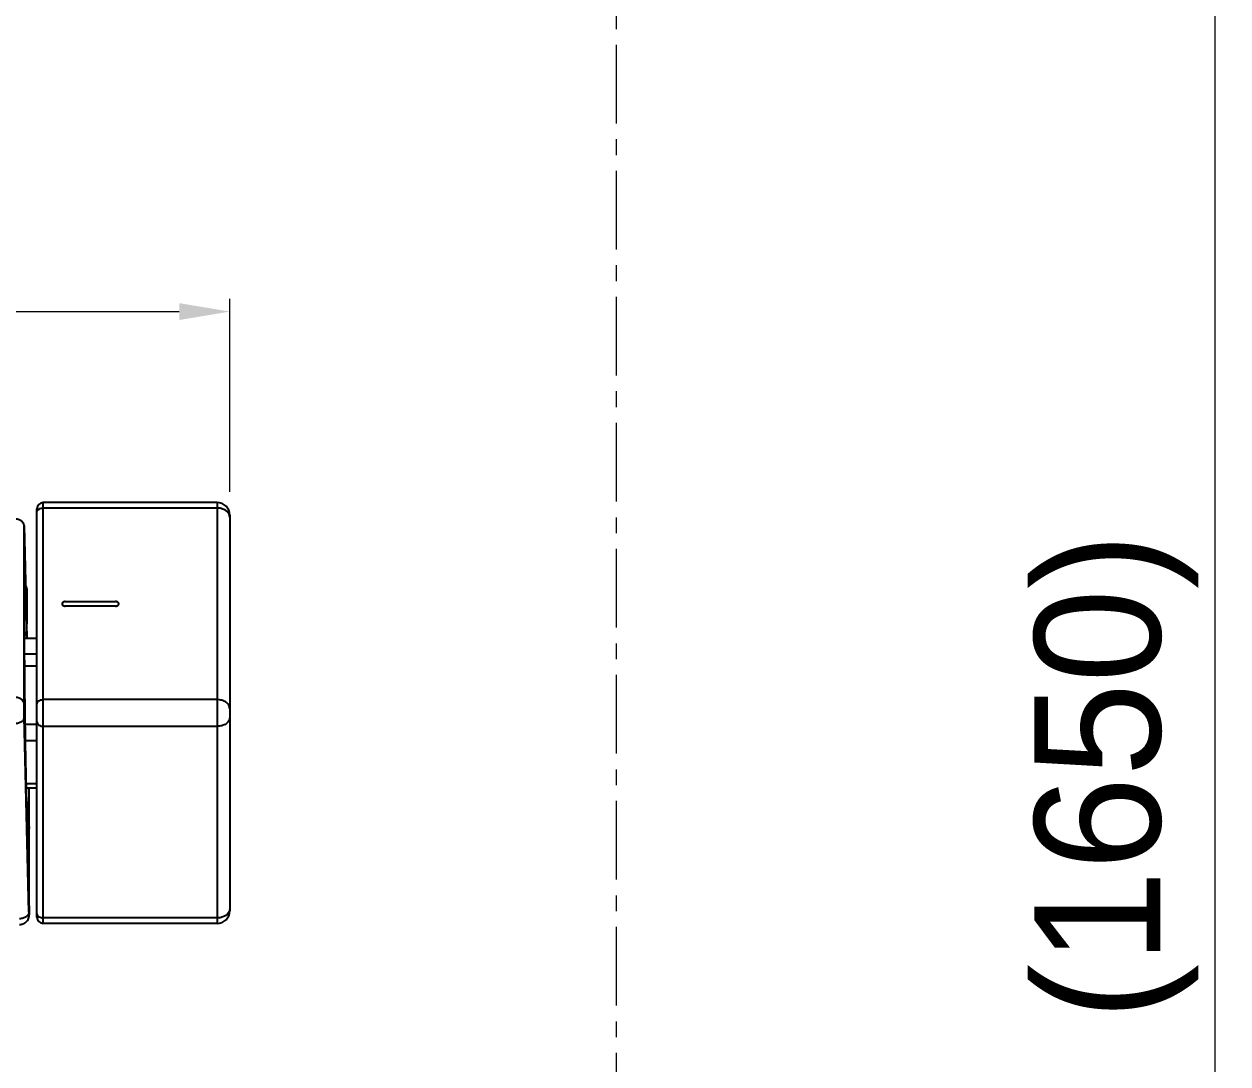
# Model space of a CAD drawing. Extents: x 300 to 2828, y 64 to 1916.
# Drawn here: x 1701.6 to 1892.7, y 588.8 to 753.8 of the extents above; entities that cross this region are included whole.
import ezdxf

# ---------------------------------------------------------------- set-up
doc = ezdxf.new("R2010")
doc.units = 0
doc.header["$LTSCALE"] = 10
doc.header["$MEASUREMENT"] = 0
doc.header["$PDMODE"] = 3
doc.header["$PDSIZE"] = -10
doc.linetypes.add('CENTER', pattern=[2, 1.25, -0.25, 0.25, -0.25])
doc.layers.get('0').update_dxf_attribs({"linetype": 'CONTINUOUS'})
doc.layers.get('DEFPOINTS').update_dxf_attribs({"linetype": 'CONTINUOUS'})
for name, color, linetype in [('1', 7, 'CONTINUOUS'), ('DEF_LAYER_ASSEM_MEMBER', 7, 'CONTINUOUS'), ('DEF_LAYER_CURVE', 7, 'CONTINUOUS')]:
    doc.layers.add(name, color=color, linetype=linetype)
doc.styles.add('Daelim Dimension', font='')
doc.styles.get('Daelim Dimension').set_extended_font_data('나눔고딕')
doc.dimstyles.new('DEFAULT', dxfattribs={"dimscale": 2, "dimtxt": 2, "dimasz": 2, "dimexe": 0, "dimexo": 2, "dimgap": 1, "dimtad": 1, "dimdec": 1, "dimzin": 9, "dimdsep": 46, "dimtxsty": 'Daelim Dimension', "dimcen": 0.5, "dimclrd": 252, "dimclre": 252, "dimclrt": 3, "dimadec": 1, "dimazin": 0, "dimtfac": 1, "dimtdec": 1, "dimtix": 1, "dimtmove": 0, "dimatfit": 3, "dimfxl": 1, "dimtolj": 1, "dimtzin": 1, "dimlwd": 9, "dimlwe": 9, "dimarcsym": 0})

# ---------------------------------------------------------------- blocks, each defined once
blk = doc.blocks.new('*D3')
at = {"color": 5, "lineweight": 9, "ltscale": 0.5, "transparency": 16777216}
for p, q in [((1829.762932224709, 892.6292567277183), (1892.682851762153, 892.6292567277183)), ((1890.682851762153, 384.1407983800223), (1890.682851762153, 884.6292567277183)), ((1821.589732346193, 376.1407983800223), (1892.682851762153, 376.1407983800223))]:
    blk.add_line(p, q, dxfattribs=at)
at = {"color": 5, "ltscale": 0.5, "transparency": 16777216}
for points in [[(1889.34951842882, 884.6292567277183), (1892.016185095486, 884.6292567277183), (1890.682851762153, 892.6292567277183)], [(1889.34951842882, 384.1407983800223), (1892.016185095486, 384.1407983800223), (1890.682851762153, 376.1407983800223)]]:
    blk.add_solid(points, dxfattribs=at)
at = {"layer": 'DEFPOINTS', "color": 0, "ltscale": 0.5, "transparency": 16777216}
for p in [(1825.762932224709, 892.6292567277183), (1890.682851762153, 892.6292567277183), (1817.589732346193, 376.1407983800223)]:
    blk.add_point(p, dxfattribs=at)
at = {"color": 7, "ltscale": 0.5, "transparency": 16777216, "insert": (1874.977558486044, 634.3850275538703), "char_height": 20, "attachment_point": 5, "rotation": 90, "style": 'Daelim Dimension'}
blk.add_mtext('\\A1;(1650)', dxfattribs=at)
blk = doc.blocks.new('*D5')
at = {"color": 5, "lineweight": 9, "ltscale": 0.5, "transparency": 16777216}
for p, q in [((1370.670260730747, 679.575548913368), (1370.670260730747, 710.1717796433732)), ((1734.270260730746, 679.575548913368), (1734.270260730746, 710.1717796433732)), ((1378.670260730747, 708.1717796433732), (1726.270260730746, 708.1717796433732))]:
    blk.add_line(p, q, dxfattribs=at)
at = {"color": 5, "ltscale": 0.5, "transparency": 16777216}
for points in [[(1378.670260730747, 709.5051129767065), (1378.670260730747, 706.8384463100398), (1370.670260730747, 708.1717796433732)], [(1726.270260730746, 709.5051129767065), (1726.270260730746, 706.8384463100398), (1734.270260730746, 708.1717796433732)]]:
    blk.add_solid(points, dxfattribs=at)
at = {"layer": 'DEFPOINTS', "color": 0, "ltscale": 0.5, "transparency": 16777216}
for p in [(1734.270260730746, 708.1717796433732), (1370.670260730747, 675.575548913368), (1734.270260730746, 675.575548913368)]:
    blk.add_point(p, dxfattribs=at)
at = {"color": 7, "ltscale": 0.5, "transparency": 16777216, "insert": (1552.470260730747, 721.0730671970213), "char_height": 20, "attachment_point": 5, "style": 'Daelim Dimension'}
blk.add_mtext('\\A1;364', dxfattribs=at)

msp = doc.modelspace()

# ---------------------------------------------------------------- linework, layer by layer
at = {"layer": '1', "color": 1, "linetype": 'CENTER', "lineweight": 5}
msp.add_line((1795.64140767851, 498.0152286394678), (1795.64140767851, 923.1685760555683), dxfattribs=at)
at = {"layer": 'DEF_LAYER_ASSEM_MEMBER', "color": 7, "linetype": 'Continuous'}
for p, q in [((1703.670260730747, 612.057258950168), (1703.670260730747, 676.8684421322678)), ((1732.270260730746, 677.8684421322678), (1704.670260730747, 677.8684421322678)), ((1734.270260730746, 675.868442131868), (1734.270260730746, 613.0572589504682)), ((1701.636125361747, 674.2084260338679), (1702.079901523847, 656.3292871656681)), ((1702.133991678147, 656.3292871656681), (1701.640924280546, 674.0202849760681)), ((1702.070260730746, 664.2254735799679), (1702.070260730746, 658.6159927286681)), ((1701.716269964947, 656.3292871656681), (1703.670260730747, 656.3292871656681)), ((1701.724752209646, 653.8467820950682), (1703.670260730747, 653.8467820950682)), ((1701.735888589047, 651.9422775642679), (1703.670260730747, 651.9422775642679)), ((1701.803402116246, 644.8476419914678), (1701.791027670346, 645.9118960665683)), ((1701.831149095746, 642.6774425104682), (1703.670260730747, 642.6774425104682)), ((1701.868594991246, 640.0758409396681), (1703.670260730747, 640.0758409396681)), ((1701.991740290446, 633.2935109565678), (1703.670260730747, 633.2935109565678)), ((1702.007075314846, 632.5964139166681), (1703.670260730747, 632.5964139166681)), ((1702.470260730747, 614.935938608568), (1702.470260730747, 632.5964139166681)), ((1702.059754636346, 630.430679545168), (1702.345764068647, 619.6280893835683)), ((1702.345763348246, 619.6281162031682), (1702.345772211846, 619.6277803435678)), ((1702.346064391146, 619.6124810540678), (1702.345765903646, 619.6278750601678)), ((1702.346066510946, 619.6125444681679), (1702.407439554546, 614.667271279568)), ((1702.407422266546, 614.668354696068), (1702.407274773747, 614.671242826968)), ((1702.407422880846, 614.668221270068), (1702.443400496947, 613.1934310405682)), ((1702.443702900846, 613.169273130768), (1702.443394917746, 613.1934510906681)), ((1702.443702900846, 613.169273130768), (1702.443703189146, 612.833950009468)), ((1732.270260730746, 611.057258950168), (1704.670260730747, 611.057258950168))]:
    msp.add_line(p, q, dxfattribs=at)
at = {"layer": 'DEF_LAYER_ASSEM_MEMBER', "color": 9, "linetype": 'Continuous'}
for p, q in [((1704.670260730747, 611.057258950168), (1704.670260730747, 677.8684421322678)), ((1732.270260730746, 676.9897624757682), (1704.670260730747, 676.9897624757682)), ((1732.270260730746, 677.8684421322678), (1732.270260730746, 611.057258950168)), ((1701.636193958146, 662.4901552153678), (1701.636125361747, 674.2084260338679)), ((1701.636125274946, 645.910156621268), (1701.636193958146, 662.4901552153678)), ((1702.065451313346, 656.3292871656681), (1702.039798743547, 657.3627799755682)), ((1732.270260730746, 646.5841708847684), (1704.670260730747, 646.5841708847684)), ((1702.416685028546, 612.8712840400681), (1701.661994054647, 643.8074881729681)), ((1732.270260730746, 642.3415301976684), (1704.670260730747, 642.3415301976684)), ((1702.059544814046, 630.4288769025679), (1702.054754223247, 630.6115741462681)), ((1702.060056636147, 630.409526821868), (1702.059544814046, 630.4288769025679)), ((1702.060056967046, 630.409301330068), (1702.059765888047, 630.430256142668)), ((1702.470260730747, 625.6265955525678), (1702.186947617246, 625.6265955525678)), ((1702.345985279446, 619.609776688068), (1702.345764068647, 619.6280893835683)), ((1702.345772211846, 619.6277803435678), (1702.346066510946, 619.6125444681679)), ((1702.346065872046, 619.612593979668), (1702.345985323846, 619.6097766885678)), ((1702.404105273347, 614.9359386066681), (1702.470260730747, 614.9359386066681)), ((1702.407274773847, 614.671242826968), (1702.407422880846, 614.668221270068)), ((1702.443400496947, 613.1934310405682), (1702.443472213946, 613.1874416902683)), ((1702.443702900846, 613.169273130768), (1702.443472213946, 613.1874416902683)), ((1702.443472213746, 612.852562811268), (1702.443703187746, 612.8339954032681)), ((1732.270260730746, 611.9359386066681), (1704.670260730747, 611.9359386066681))]:
    msp.add_line(p, q, dxfattribs=at)
at = {"layer": 'DEF_LAYER_ASSEM_MEMBER', "color": 7, "linetype": 'Continuous'}
for points in [[(1701.791027670346, 645.9118960665683), (1701.777166348047, 647.1820075237683), (1701.769609538547, 647.9245070234683), (1701.762622593946, 648.6481719667681), (1701.756189928247, 649.3525514975681), (1701.750296021947, 650.0372937238681), (1701.744924492946, 650.702154379168), (1701.740058777147, 651.3469754863681), (1701.735682707147, 651.9716675925683), (1701.731779739147, 652.5762199124683), (1701.728333661147, 653.1606649284681), (1701.725328765346, 653.7250772540683), (1701.722749214146, 654.2695933646683), (1701.720579758546, 654.7943832911678), (1701.718805527546, 655.2996533842679), (1701.717411939146, 655.785643576568), (1701.716385179646, 656.2526076055683), (1701.715711712347, 656.7008246646683), (1701.715378613146, 657.1305788935679), (1701.715373656346, 657.542018257368), (1701.715684237146, 657.9351690291678), (1701.716297505747, 658.3100855222683), (1701.717200436246, 658.666859111368), (1701.718379416646, 659.0056360573681), (1701.719820667646, 659.326594793768), (1701.721510313746, 659.629944230368), (1701.723434041447, 659.9159387770678), (1701.725577406847, 660.1848577818682), (1701.727925900647, 660.4370029496681), (1701.730464589147, 660.6727101624683), (1701.733178003446, 660.8923113627679), (1701.736050219647, 661.0961408668682), (1701.739064764246, 661.284565343868), (1701.742204341047, 661.4579770846681), (1701.745450901547, 661.6167763773683), (1701.748785358947, 661.7613679236683), (1701.752188081846, 661.8922054166678), (1701.755638996247, 662.0097937724681), (1701.759115139747, 662.1145873354681), (1701.762588438647, 662.206966489668), (1701.766022251647, 662.2872157655684), (1701.769366016246, 662.3555112320682), (1701.772543408847, 662.4118375249682), (1701.775428598946, 662.455836499068), (1701.777799996846, 662.4866190680682), (1701.778102690646, 662.4901548989683)], [(1701.824009997147, 643.2095851076683), (1701.813384868147, 644.0362302820681), (1701.803402116246, 644.8476419914678)], [(1702.059762603546, 630.4303805685681), (1702.043495547946, 631.061410846768), (1702.023610514046, 631.877413037168), (1702.004281236946, 632.7179089398678), (1701.985556382846, 633.577338790768), (1701.967463917147, 634.4509802977682), (1701.950025398647, 635.3346220150679), (1701.933263582546, 636.224086213068), (1701.917191813647, 637.1158462980679), (1701.901816007546, 638.0068415213682), (1701.887136816047, 638.8944180611679), (1701.873151332346, 639.7763129381683), (1701.859852809547, 640.6505407131681), (1701.847234035246, 641.5152981067681), (1701.835289368747, 642.3688299355681), (1701.824009997147, 643.2095851076683)]]:
    msp.add_lwpolyline(points, dxfattribs=at)
for centre, radius, start, end in [((1704.670260730747, 676.8684421322678), 1, 90, 180), ((1732.270260730746, 675.8684421322678), 2, 0, 90), ((1701.570260730746, 664.2254735817678), 0.5, 0, 47.91663909988396), ((1700.978082545946, 614.9336601728683), 1.4918569379, 344.3178713271984, 345.5241641296976), ((1700.963292555447, 614.9368241694683), 1.5069684355, 345.5482512534113, 359.9663303176005), ((1728.758746123146, 613.487285208168), 26.3492626112, 181.3396004055952, 181.8760964519009), ((1673.264214116146, 612.8436396981679), 29.1792594403, 359.5440863167883, 0.01738025628747836), ((1682.979319241047, 612.7595223191684), 19.4642987368, 359.4323333147135, 359.7727548483857), ((1668.819902127746, 612.8255207416678), 33.6238676828, 359.7559884583811, 0.01442559430568499), ((1704.670260730747, 612.057258950168), 1, 180, 270), ((1732.270260730746, 613.057258950168), 2, 270, 0)]:
    msp.add_arc(centre, radius, start, end, dxfattribs=at)
at = {"layer": 'DEF_LAYER_ASSEM_MEMBER', "color": 9, "linetype": 'Continuous'}
for centre, radius, start, end in [((1733.173162320446, 675.5530692926682), 1.0997998707, 15.4400801554972, 24.69572753701102), ((1716.771298983047, 661.6837142451682), 15.019811963, 177.0693762517176, 177.8020882122935)]:
    msp.add_arc(centre, radius, start, end, dxfattribs=at)
for points, start_tangent, end_tangent in [([(1703.670260730747, 676.2826556945683), (1703.716823389946, 676.4957268268681), (1703.852160749346, 676.6892575573684)], (0, 1), (0.7050043041200396, 0.7092030253546715)), ([(1703.852160749346, 676.6892575573684), (1704.011839875246, 676.814847676168), (1704.670260730747, 676.9897624553678)], (0.7050043040319062, 0.7092030254422832), (1, 0)), ([(1734.172373763246, 676.0125649379679), (1733.445831235247, 676.7196717190682), (1732.888294719447, 676.9205459373679), (1732.270260730746, 676.9897624757682)], (-0.4171200581581925, 0.9088513943886021), (-1, 0)), ([(1701.636129297847, 674.2084260836682), (1701.514459173346, 674.6092285861678), (1701.187652995947, 674.9454468472682), (1700.704351455947, 675.1670827888684), (1700.136414484147, 675.2411418736683)], (-0.0248146620360747, 0.9996920688632253), (-0.9999560540009232, -0.009374970234777511)), ([(1734.270260730746, 675.575548913368), (1734.233269757946, 675.8458695255681)], (0, 1), (-0.2652549343678344, 0.9641783132769146)), ([(1702.054754223247, 630.6115741462681), (1701.885573748946, 638.9830591872678), (1701.760445003647, 648.8686969662681), (1701.726381708146, 653.4914431020679), (1701.715115900046, 657.4443068768678), (1701.727467203247, 660.439709888768), (1701.762536872846, 662.2597449076679)], (-0.02600929530757956, 0.9996617010557137), (0.03868811972882265, 0.9992513344458682)), ([(1701.771130330346, 662.4516281697679), (1701.781012668047, 662.6084438094681), (1701.786220049946, 662.668143570168), (1701.791600143146, 662.715318837968), (1701.797149374747, 662.749930272968), (1701.802864142247, 662.7719408058683), (1701.808740501446, 662.781339688468), (1701.814774288046, 662.7781331183678), (1701.820961334246, 662.762327574068), (1701.827297471946, 662.733929534068), (1701.833778530047, 662.6929457615679), (1701.840400142747, 662.6393999805678), (1701.854046340747, 662.4948243741683), (1701.868198554447, 662.3006179046679)], (0.05232905703818391, 0.9986298963026766), (0.06561363929141847, -0.9978451033797459)), ([(1701.868198554447, 662.3006179046679), (1701.950563692947, 660.4544947331678), (1702.039798743547, 657.3627799755682)], (0.06561363929881733, -0.9978451033792594), (0.02481144493591277, -0.999692148713889)), ([(1702.039798744146, 657.3629388946683), (1701.958968924246, 657.0184172317681), (1701.725252605746, 656.7091308332683)], (1.395747709257176e-07, -0.9999999999999903), (-0.734211517141545, -0.6789207966299977)), ([(1701.636173341446, 645.9102066085679), (1701.514535621747, 646.310355114068), (1701.187774260247, 646.6480874483682), (1700.704441200647, 646.873250221468), (1700.136356759447, 646.9522546970684)], (-0.02485445447117121, 0.9996910803307894), (-0.9999999999987821, -1.560765793034839e-06)), ([(1703.670260730747, 645.877064103568), (1703.746381198247, 646.1476621536681), (1703.963153949546, 646.377064103568), (1704.287577298347, 646.530345585968), (1704.670260730747, 646.5841708847684)], (0, 1), (1, 0)), ([(1734.270260730746, 645.1699573223682), (1734.117998761046, 645.7112161198684), (1733.684408593047, 646.1699108628682), (1733.035716266446, 646.4765054102681), (1732.270260730746, 646.5841709022679)], (0, 1), (-1, 0)), ([(1701.661992422146, 643.8078776730681), (1701.547833447547, 643.4076869204682), (1701.222811646846, 643.0656014942679), (1700.736304153647, 642.833561755468), (1700.162223527747, 642.7469578737682)], (7.938786201098368e-07, -0.999999999999685), (-0.9999203469726355, -0.01262139889728948)), ([(1703.670260730747, 643.0486369788682), (1703.746381195346, 642.7780389330683), (1703.963153947746, 642.5486369800683), (1704.287577302547, 642.395355494968), (1704.670260730747, 642.3415301772679)], (0, -1), (1, 0)), ([(1734.270260730746, 643.755743759968), (1734.117998756846, 643.2144849547681), (1733.684408591547, 642.7557902180679), (1733.035716273946, 642.449195671868), (1732.270260730746, 642.3415301976684)], (0, -1), (-1, 0)), ([(1702.160587867846, 627.012263337168), (1702.390720191047, 626.5897849087678), (1702.470260730747, 626.117023315468)], (0.6159077433298635, -0.7878182859684808), (0, -1)), ([(1734.270260730746, 613.3501521689682), (1734.214969526547, 613.020164826668), (1734.172374164047, 612.9131370165678)], (0, -1), (-0.4171193007542996, -0.9088517420009955)), ([(1702.416686219547, 612.8712352137682), (1702.302395986146, 612.4711424179682), (1701.977343730047, 612.1291642110682), (1701.490892343747, 611.8972071454682), (1700.916917401747, 611.8106348510682)], (-0.0004407957992699016, -0.999999902849527), (-0.9999203395049239, -0.01262199050697114)), ([(1703.670260730747, 612.6430453877683), (1703.716823371946, 612.4299742990679), (1703.852160673147, 612.2364436002681)], (0, -1), (0.7050042082478124, -0.7092031206592898)), ([(1703.852160673147, 612.2364436002681), (1704.011839798146, 612.1108534545683), (1704.670260730747, 611.9359386066681)], (0.7050042082345259, -0.7092031206724977), (1, 0)), ([(1734.172374164047, 612.9131370165678), (1733.445831752246, 612.2060296291684), (1732.888295019146, 612.0051552135683), (1732.270260730746, 611.9359386241681)], (-0.4171193007453394, -0.9088517420051079), (-1, 0))]:
    msp.add_spline(points, degree=3, dxfattribs=dict(at, start_tangent=start_tangent, end_tangent=end_tangent))
at = {"layer": 'DEF_LAYER_ASSEM_MEMBER', "color": 7, "linetype": 'Continuous'}
for points, start_tangent, end_tangent in [([(1701.661994054647, 643.8074881729681), (1701.652060886646, 644.2936273457681), (1701.636125274946, 645.910156621268)], (-0.02438980968280282, 0.999702524345936), (-1.685475707210796e-06, 0.9999999999985796)), ([(1700.935992387746, 610.8946240725681), (1701.629889699446, 611.0647257016681), (1702.166231171647, 611.5361321079681), (1702.422970526447, 612.1916131135681), (1702.442662662447, 612.566679961968)], (0.9999999996138069, -2.779183579806603e-05), (0.01005464624963565, 0.999949450766785)), ([(1702.442549790446, 612.6114570946684), (1702.435597457846, 612.413290039668), (1702.423607740146, 612.6246575347677)], (-0.009259102982570424, -0.9999571335872145), (-0.03320824081671032, 0.9994484542695834))]:
    msp.add_spline(points, degree=3, dxfattribs=dict(at, start_tangent=start_tangent, end_tangent=end_tangent))
at = {"layer": 'DEF_LAYER_CURVE', "color": 4, "linetype": 'Continuous'}
for p, q in [((1708.170260730747, 662.1405200708678), (1716.170260730747, 662.1405200708678)), ((1716.170260730747, 661.4334132896684), (1708.170260730747, 661.4334132896684))]:
    msp.add_line(p, q, dxfattribs=at)
for points, start_tangent, end_tangent in [([(1708.170260730747, 662.1405200708678), (1708.145981436847, 662.138836728468), (1708.121702142946, 662.1371533861679), (1708.097422849046, 662.1354700437678), (1708.085283202047, 662.134628372668), (1708.079213378547, 662.134207537068), (1708.073143555147, 662.1337867014681), (1708.067304929346, 662.1325402241682), (1708.061466303546, 662.1312937469684), (1708.049789051946, 662.1288007923681), (1708.026434548846, 662.1238148833681), (1708.003080045647, 662.1188289742681), (1707.991402794146, 662.1163360197679), (1707.985564168347, 662.115089542468), (1707.979725542546, 662.1138430651681), (1707.974340505847, 662.1118184241682), (1707.968955469246, 662.1097937831682), (1707.958185395947, 662.1057445011684), (1707.936645249346, 662.0976459370681), (1707.915105102746, 662.089547373068), (1707.904335029446, 662.0854980910681), (1707.898949992746, 662.0834734500681), (1707.893564956047, 662.0814488090682), (1707.888761355146, 662.078668675968), (1707.883957754146, 662.0758885429682), (1707.874350552147, 662.0703282768682), (1707.855136148146, 662.0592077446681), (1707.835921744146, 662.0480872124681), (1707.826314542147, 662.0425269463681), (1707.821510941146, 662.0397468132678), (1707.816707340146, 662.036966680268), (1707.812836162346, 662.0336341928678), (1707.808964984647, 662.030301705368), (1707.801222629146, 662.0236367305679), (1707.785737918146, 662.0103067807681), (1707.770253207047, 661.996976831068), (1707.762510851546, 661.9903118561679), (1707.758639673847, 661.9869793687681), (1707.756704084947, 661.9853131250679), (1707.754768496047, 661.9836468812682), (1707.753327468746, 661.9817465285678), (1707.751886441446, 661.9798461758683), (1707.749004386846, 661.9760454704683), (1707.743240277646, 661.968444059668), (1707.731712059147, 661.9532412379681), (1707.720183840647, 661.9380384162678), (1707.714419731447, 661.9304370054679), (1707.711537676747, 661.9266362999679), (1707.710096649447, 661.9247359472683), (1707.708655622146, 661.9228355945679), (1707.707764044746, 661.9207735167683), (1707.706872467247, 661.9187114388678), (1707.705089312346, 661.9145872831677), (1707.701523002447, 661.906338971768), (1707.694390382746, 661.8898423488681), (1707.687257763046, 661.8733457259682), (1707.683691453246, 661.865097414568), (1707.681908298346, 661.860973258868), (1707.681016720846, 661.8589111809679), (1707.680125143447, 661.8568491031683), (1707.679816880547, 661.854665277468), (1707.679508617647, 661.8524814516682), (1707.678892091847, 661.848113800268), (1707.677659040246, 661.8393784974678), (1707.675192937046, 661.8219078916682), (1707.672726833846, 661.8044372859681), (1707.671493782347, 661.7957019831683), (1707.670877256547, 661.7913343316682), (1707.670568993647, 661.7891505059679), (1707.670260730747, 661.786966680268), (1707.670558306446, 661.784820673568), (1707.670855882146, 661.782674666968), (1707.671451033546, 661.7783826535679), (1707.672641336346, 661.7697986268681), (1707.675021941847, 661.7526305735682), (1707.677402547446, 661.7354625201679), (1707.678592850246, 661.7268784934681), (1707.679188001647, 661.722586480168), (1707.679485577346, 661.720440473468), (1707.679783153046, 661.718294466868), (1707.680664545547, 661.7162302008683), (1707.681545938146, 661.7141659349682), (1707.683308723147, 661.7100374030679), (1707.686834293246, 661.7017803392682), (1707.693885433446, 661.6852662117681), (1707.700936573646, 661.6687520841679), (1707.704462143847, 661.6604950204683), (1707.706224928846, 661.656366488568), (1707.707106321347, 661.6543022225678), (1707.707987713946, 661.6522379566682), (1707.709419351346, 661.6503340586678), (1707.710850988646, 661.6484301607679), (1707.713714263446, 661.6446223647681), (1707.719440813047, 661.6370067729681), (1707.730893912146, 661.621775589168), (1707.742347011247, 661.606544405468), (1707.748073560846, 661.5989288135679), (1707.750936835546, 661.5951210176681), (1707.752368472946, 661.5932171196682), (1707.753800110346, 661.5913132216683), (1707.755765961246, 661.589614892268), (1707.757731812246, 661.587916562868), (1707.761663514046, 661.5845199040677), (1707.769526917846, 661.577726586368), (1707.785253725246, 661.5641399509682), (1707.800980532646, 661.5505533156679), (1707.808843936446, 661.5437599979682), (1707.812775638246, 661.5403633390679), (1707.816707340146, 661.536966680268), (1707.821420189046, 661.5342293442682), (1707.826133037947, 661.5314920081682), (1707.835558735846, 661.526017336068), (1707.854410131546, 661.515067991968), (1707.873261527246, 661.5041186477683), (1707.882687225146, 661.4986439756681), (1707.887400074047, 661.4959066396682), (1707.892112922946, 661.4931693036679), (1707.897487932146, 661.4911313832681), (1707.902862941246, 661.4890934628684), (1707.913612959547, 661.485017622168), (1707.935112996146, 661.4768659406682), (1707.956613032746, 661.4687142592679), (1707.967363051047, 661.464638418468), (1707.972738060247, 661.4626004981683), (1707.978113069347, 661.4605625777681), (1707.983945506346, 661.4593016968684), (1707.989777943246, 661.4580408158681), (1708.001442817147, 661.4555190540682), (1708.024772564946, 661.4504755302678), (1708.048102312746, 661.4454320065679), (1708.059767186647, 661.4429102446679), (1708.065599623546, 661.4416493637682), (1708.071432060546, 661.440388482768), (1708.077608855146, 661.4399525331683), (1708.083785649747, 661.4395165836681), (1708.096139239047, 661.4386446844683), (1708.120846417447, 661.4369008862682), (1708.145553595946, 661.435157087968), (1708.170260774447, 661.4334132896684)], (-0.9976051379460683, -0.06916638449135722), (0.997518596707882, -0.07040347450188758)), ([(1716.170260730747, 661.4334132896684), (1716.194540024646, 661.435096632068), (1716.218819318546, 661.4367799743682), (1716.243098612446, 661.4384633167683), (1716.255238259346, 661.4393049878681), (1716.261308082846, 661.439725823468), (1716.267377906347, 661.440146659068), (1716.273216532146, 661.4413931363679), (1716.279055157946, 661.4426396135682), (1716.290732409446, 661.445132568168), (1716.314086912646, 661.450118477168), (1716.337441415747, 661.455104386268), (1716.349118667347, 661.4575973407682), (1716.354957293147, 661.4588438180681), (1716.360795918846, 661.460090295368), (1716.366180955546, 661.4621149363684), (1716.371565992247, 661.4641395773679), (1716.382336065546, 661.4681888593682), (1716.403876212147, 661.476287423468), (1716.425416358746, 661.4843859874682), (1716.436186432047, 661.488435269468), (1716.441571468646, 661.490459910468), (1716.446956505346, 661.4924845515679), (1716.451760106347, 661.4952646845682), (1716.456563707347, 661.4980448175684), (1716.466170909347, 661.5036050836679), (1716.485385313347, 661.514725615868), (1716.504599717346, 661.525846148068), (1716.514206919347, 661.531406414168), (1716.519010520346, 661.5341865472683), (1716.523814121346, 661.536966680268), (1716.527685299047, 661.5402991676683), (1716.531556476847, 661.5436316551682), (1716.539298832346, 661.5502966299682), (1716.554783543347, 661.563626579768), (1716.570268254347, 661.5769565294681), (1716.578010609847, 661.5836215043682), (1716.581881787647, 661.586953991768), (1716.583817376446, 661.5886202355678), (1716.585752965346, 661.5902864792679), (1716.587193992646, 661.5921868319683), (1716.588635019947, 661.5940871846678), (1716.591517074546, 661.5978878900678), (1716.597281183846, 661.6054893008682), (1716.608809402347, 661.620692122568), (1716.620337620746, 661.6358949442683), (1716.626101730046, 661.6434963550682), (1716.628983784647, 661.6472970605682), (1716.630424811946, 661.6491974132678), (1716.631865839247, 661.6510977659682), (1716.632757416747, 661.6531598437678), (1716.633648994146, 661.6552219216683), (1716.635432149147, 661.6593460773684), (1716.638998458946, 661.6675943887681), (1716.646131078647, 661.684091011668), (1716.653263698346, 661.7005876345684), (1716.656830008147, 661.7088359459681), (1716.658613163146, 661.7129601016682), (1716.659504740547, 661.7150221795682), (1716.660396318046, 661.7170842573678), (1716.660704580946, 661.7192680831681), (1716.661012843846, 661.721451908868), (1716.661629369647, 661.7258195602681), (1716.662862421247, 661.7345548631683), (1716.665328524347, 661.7520254688679), (1716.667794627546, 661.769496074568), (1716.669027679146, 661.7782313773678), (1716.669644204947, 661.7825990288684), (1716.669952467847, 661.7847828545682), (1716.670260730747, 661.786966680268), (1716.669963155047, 661.7891126869681), (1716.669665579346, 661.7912586935681), (1716.669070427947, 661.7955507069682), (1716.667880125146, 661.804134733668), (1716.665499519546, 661.8213027869679), (1716.663118913947, 661.8384708403682), (1716.661928611147, 661.847054867068), (1716.661333459746, 661.851346880368), (1716.661035884047, 661.8534928870681), (1716.660738308346, 661.8556388936681), (1716.659856915846, 661.8577031596678), (1716.658975523347, 661.859767425568), (1716.657212738246, 661.8638959574682), (1716.653687168146, 661.8721530212679), (1716.646636027947, 661.888667148768), (1716.639584887746, 661.9051812763682), (1716.636059317646, 661.9134383400678), (1716.634296532546, 661.9175668719681), (1716.633415140047, 661.9196311379683), (1716.632533747547, 661.921695403868), (1716.631102110147, 661.9235993018683), (1716.629670472746, 661.9255031998682), (1716.626807197946, 661.929310995768), (1716.621080648446, 661.936926587668), (1716.609627549346, 661.9521577713681), (1716.598174450146, 661.9673889550681), (1716.592447900647, 661.9750045469682), (1716.589584625847, 661.978812342868), (1716.588152988447, 661.9807162408679), (1716.586721351047, 661.9826201388678), (1716.584755500146, 661.9843184682682), (1716.582789649247, 661.9860167976681), (1716.578857947347, 661.9894134564684), (1716.570994543647, 661.9962067741681), (1716.555267736147, 662.0097934095684), (1716.539540928746, 662.0233800448682), (1716.531677525046, 662.0301733625683), (1716.527745823146, 662.0335700214682), (1716.523814121346, 662.036966680268), (1716.519101272347, 662.0397040162679), (1716.514388423446, 662.0424413523679), (1716.504962725646, 662.0479160244681), (1716.486111329846, 662.0588653685681), (1716.467259934146, 662.0698147127678), (1716.457834236346, 662.075289384868), (1716.453121387347, 662.0780267208679), (1716.448408538447, 662.0807640568682), (1716.443033529346, 662.082801977268), (1716.437658520147, 662.0848398976682), (1716.426908501846, 662.0889157383681), (1716.405408465247, 662.0970674198679), (1716.383908428647, 662.1052191012682), (1716.373158410347, 662.1092949420681), (1716.367783401246, 662.1113328623678), (1716.362408392046, 662.113370782768), (1716.356575955146, 662.1146316636682), (1716.350743518147, 662.115892544668), (1716.339078644246, 662.1184143064684), (1716.315748896447, 662.1234578302683), (1716.292419148647, 662.1285013539682), (1716.280754274846, 662.1310231158682), (1716.274921837846, 662.132283996868), (1716.269089400946, 662.1335448777681), (1716.262912606246, 662.1339808273678), (1716.256735811646, 662.134416776868), (1716.244382222446, 662.1352886760678), (1716.219675043947, 662.1370324742679), (1716.194967865446, 662.1387762725681), (1716.170260687046, 662.1405200708678)], (0.9976051379460683, 0.06916638449135722), (-0.997518596707882, 0.07040347450188758))]:
    msp.add_spline(points, degree=3, dxfattribs=dict(at, start_tangent=start_tangent, end_tangent=end_tangent))

# ---------------------------------------------------------------- dimensions: what is measured, and where the dimension line sits
at = {"color": 5, "ltscale": 0.5}
dim = msp.add_linear_dim(base=(1890.682851762153, 892.6292567277183), p1=(1817.589732346193, 376.1407983800223), p2=(1825.762932224709, 892.6292567277183), angle=90, text='(1650)', dimstyle='DEFAULT', override={"dimtxt": 10, "dimasz": 4, "dimexe": 1, "dimdec": 0, "dimclrd": 5, "dimclre": 5, "dimclrt": 7}, dxfattribs=at)
dim.commit()
dim.dimension.update_dxf_attribs({"geometry": '*D3', "text_midpoint": (1890.682851762153, 634.3850275538703), "dimtype": 160})
dim = msp.add_linear_dim(base=(1734.270260730746, 708.1717796433732), p1=(1370.670260730747, 675.575548913368), p2=(1734.270260730746, 675.575548913368), dimstyle='DEFAULT', override={"dimtxt": 10, "dimasz": 4, "dimexe": 1, "dimdec": 0, "dimclrd": 5, "dimclre": 5, "dimclrt": 7}, dxfattribs=at)
dim.commit()
dim.dimension.update_dxf_attribs({"geometry": '*D5', "text_midpoint": (1552.470260730747, 708.1717796433732), "dimtype": 160})

doc.saveas('drawing.dxf')
